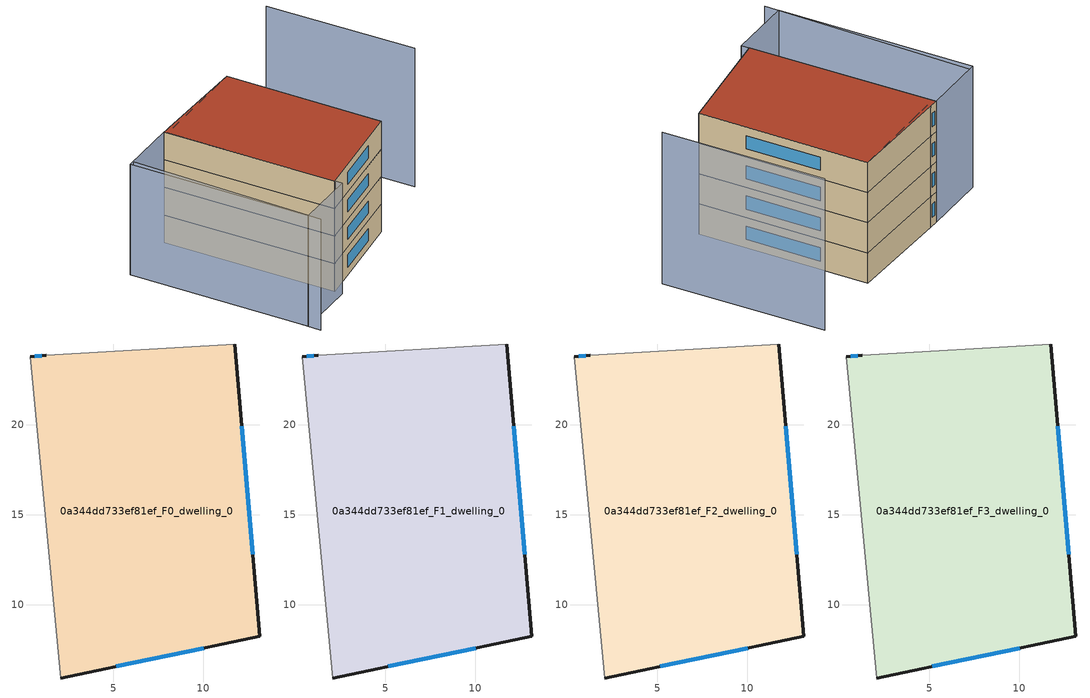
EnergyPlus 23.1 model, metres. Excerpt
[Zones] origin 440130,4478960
0a344dd733ef81ef_F0_dwelling_0
 floor ground (EU_floor_Construction): 11.75,24.51 13.13,8.24 2.06,5.92 0.38,23.81 1.26,23.88 z0
 wall outside (EU_wall_Construction): 2.06,5.92 13.13,8.24 11.75,24.51 / 1.26,23.88 0.38,23.81 z0:3
 wall adiabatic (EU_wall_Construction): 11.75,24.51 1.26,23.88 / 0.38,23.81 2.06,5.92 z0:3
 window (EU_Window_Construction): 12.74,12.81 12.14,19.94 / 5.17,6.57 10.02,7.59 / 1.01,23.86 0.62,23.83 z0.84:2.16
0a344dd733ef81ef_F1_dwelling_0
 floor to 0a344dd733ef81ef_F0_dwelling_0 (EU_floor_Construction): 11.75,24.51 13.13,8.24 2.06,5.92 0.38,23.81 1.26,23.88 z3
 wall outside (EU_wall_Construction): 2.06,5.92 13.13,8.24 11.75,24.51 / 1.26,23.88 0.38,23.81 z3:6
 wall adiabatic (EU_wall_Construction): 11.75,24.51 1.26,23.88 / 0.38,23.81 2.06,5.92 z3:6
 window (EU_Window_Construction): 12.74,12.81 12.14,19.94 / 5.17,6.57 10.02,7.59 / 1.01,23.86 0.62,23.83 z3.84:5.16
0a344dd733ef81ef_F2_dwelling_0
 floor to 0a344dd733ef81ef_F1_dwelling_0 (EU_floor_Construction): 11.75,24.51 13.13,8.24 2.06,5.92 0.38,23.81 1.26,23.88 z6
 wall outside (EU_wall_Construction): 2.06,5.92 13.13,8.24 11.75,24.51 / 1.26,23.88 0.38,23.81 z6:9
 wall adiabatic (EU_wall_Construction): 11.75,24.51 1.26,23.88 / 0.38,23.81 2.06,5.92 z6:9
 window (EU_Window_Construction): 12.74,12.81 12.14,19.94 / 5.17,6.57 10.02,7.59 / 1.01,23.86 0.62,23.83 z6.84:8.16
0a344dd733ef81ef_F3_dwelling_0
 floor to 0a344dd733ef81ef_F2_dwelling_0 (EU_floor_Construction): 11.75,24.51 13.13,8.24 2.06,5.92 0.38,23.81 1.26,23.88 z9
 wall outside (EU_wall_Construction): 2.06,5.92 13.13,8.24 11.75,24.51 / 1.26,23.88 0.38,23.81 z9:12
 wall adiabatic (EU_wall_Construction): 11.75,24.51 1.26,23.88 / 0.38,23.81 2.06,5.92 z9:12
 window (EU_Window_Construction): 12.74,12.81 12.14,19.94 / 5.17,6.57 10.02,7.59 / 1.01,23.86 0.62,23.83 z9.84:11.16
 roof outside (EU_roof_Construction): 13.13,8.24 11.75,24.51 1.26,23.88 0.38,23.81 2.06,5.92 z12
shading: -5.53,23.27 -4.27,3.23 / 11.75,24.51 1.29,23.53 / -6.07,23.22 0.42,23.81 / 0.42,23.81 2.12,5.17 / 2.12,5.17 -4.36,4.58 / -4.36,4.58 -6.07,23.22 z0:12; 21.47,10.12 20,25.67 z0:15
[Building]
EU S2 Campaign: North Axis=0; Terrain=City; Solar Distribution=FullExterior
[Site:Location]
Madrid: Latitude=40.5; Longitude=-3.5; Time Zone=1; Elevation=609
[SizingPeriod:WeatherFileDays]
AnnualSizingPeriod: Begin Month=1; Begin Day of Month=1; End Month=12; End Day of Month=31; Day of Week for Start Day=Monday; Use Weather File Daylight Saving Period=No; Use Weather File Rain and Snow Indicators=No
[MATERIAL]
EU_InternalMass_Material: Roughness=MediumRough; Thickness=0.1; Conductivity=1; Density=1800; Specific Heat=900; Thermal Absorptance=0.9; Solar Absorptance=0.7; Visible Absorptance=0.7
[MATERIAL:NOMASS] Roughness=MediumRough; Thermal Absorptance=0.9; Solar Absorptance=0.7; Visible Absorptance=0.7
Name | Thermal Resistance
EU_wall_NoMass; EU_roof_NoMass | 2.16768
EU_floor_NoMass | 1.14339
[WINDOWMATERIAL:SIMPLEGLAZINGSYSTEM]
EU_Window_SimpleGlazing: UFactor=3.23888; Solar Heat Gain Coefficient=0.85; Visible Transmittance=0.85
[CONSTRUCTION]
EU_wall_Construction: EU_wall_NoMass
EU_roof_Construction: EU_roof_NoMass
EU_floor_Construction: EU_floor_NoMass
EU_Window_Construction: EU_Window_SimpleGlazing
EU_InternalMass_Construction: EU_InternalMass_Material
[ZONE] Type=1; Multiplier=1; Ceiling Height=autocalculate; Volume=582.206; Floor Area=autocalculate; Part of Total Floor Area=Yes
0a344dd733ef81ef_F0_dwelling_0; 0a344dd733ef81ef_F1_dwelling_0; 0a344dd733ef81ef_F2_dwelling_0; 0a344dd733ef81ef_F3_dwelling_0
[INTERNALMASS] Construction=EU_InternalMass_Construction; Surface Area=194.069
Name | Zone or ZoneList
0a344dd733ef81ef_F0_dwelling_0_EU_InternalMass | 0a344dd733ef81ef_F0_dwelling_0
0a344dd733ef81ef_F1_dwelling_0_EU_InternalMass | 0a344dd733ef81ef_F1_dwelling_0
0a344dd733ef81ef_F2_dwelling_0_EU_InternalMass | 0a344dd733ef81ef_F2_dwelling_0
0a344dd733ef81ef_F3_dwelling_0_EU_InternalMass | 0a344dd733ef81ef_F3_dwelling_0
[OTHEREQUIPMENT] Fuel Type=Electricity; Design Level Calculation Method=Watts/Area; Power per Zone Floor Area=1; Fraction Latent=0; Fraction Radiant=0; Fraction Lost=0; Carbon Dioxide Generation Rate=0; EndUse Subcategory=EU_Step8_InternalGains
Name | Zone or ZoneList or Space or SpaceList | Schedule
EU_Step8_InternalGain_0a344dd733ef81ef_F0_dwelling_0_f000 | 0a344dd733ef81ef_F0_dwelling_0 | EU_Step8_GainSchedule_0a344dd733ef81ef_F0_dwelling_0_f000
EU_Step8_InternalGain_0a344dd733ef81ef_F1_dwelling_0_f000 | 0a344dd733ef81ef_F1_dwelling_0 | EU_Step8_GainSchedule_0a344dd733ef81ef_F1_dwelling_0_f000
EU_Step8_InternalGain_0a344dd733ef81ef_F2_dwelling_0_f000 | 0a344dd733ef81ef_F2_dwelling_0 | EU_Step8_GainSchedule_0a344dd733ef81ef_F2_dwelling_0_f000
EU_Step8_InternalGain_0a344dd733ef81ef_F3_dwelling_0_f000 | 0a344dd733ef81ef_F3_dwelling_0 | EU_Step8_GainSchedule_0a344dd733ef81ef_F3_dwelling_0_f000
[ZONEVENTILATION:DESIGNFLOWRATE] Schedule=EU_AlwaysOn; Design Flow Rate Calculation Method=AirChanges/Hour; Air Changes per Hour=0.480546; Ventilation Type=Natural; Fan Pressure Rise=0; Fan Total Efficiency=1; Constant Term Coefficient=1; Temperature Term Coefficient=0; Velocity Term Coefficient=0; Velocity Squared Term Coefficient=0; Minimum Indoor Temperature=-100; Maximum Indoor Temperature=100; Delta Temperature=-100; Minimum Outdoor Temperature=-100; Maximum Outdoor Temperature=100; Maximum Wind Speed=40
Name | Zone or ZoneList or Space or SpaceList
EU_ConstantAir_0a344dd733ef81ef_F0_dwelling_0 | 0a344dd733ef81ef_F0_dwelling_0
EU_ConstantAir_0a344dd733ef81ef_F1_dwelling_0 | 0a344dd733ef81ef_F1_dwelling_0
EU_ConstantAir_0a344dd733ef81ef_F2_dwelling_0 | 0a344dd733ef81ef_F2_dwelling_0
EU_ConstantAir_0a344dd733ef81ef_F3_dwelling_0 | 0a344dd733ef81ef_F3_dwelling_0
[HVACTEMPLATE:THERMOSTAT] Constant Heating Setpoint=20; Constant Cooling Setpoint=50
EU_HeatOnly_0a344dd733ef81ef_F0_dwelling_0; EU_HeatOnly_0a344dd733ef81ef_F1_dwelling_0; EU_HeatOnly_0a344dd733ef81ef_F2_dwelling_0; EU_HeatOnly_0a344dd733ef81ef_F3_dwelling_0
[HVACTEMPLATE:ZONE:IDEALLOADSAIRSYSTEM] System Availability Schedule=EU_AlwaysOn; Maximum Heating Supply Air Temperature=50; Minimum Cooling Supply Air Temperature=13; Maximum Heating Supply Air Humidity Ratio=0.0156; Minimum Cooling Supply Air Humidity Ratio=0.0077; Heating Limit=NoLimit; Cooling Limit=NoLimit; Heating Availability Schedule=EU_AlwaysOn; Cooling Availability Schedule=EU_CoolingOff; Dehumidification Control Type=ConstantSensibleHeatRatio; Cooling Sensible Heat Ratio=0.7; Dehumidification Setpoint=60; Humidification Control Type=None; Humidification Setpoint=30; Outdoor Air Method=None; Outdoor Air Flow Rate per Person=0.00944; Outdoor Air Flow Rate per Zone Floor Area=0; Outdoor Air Flow Rate per Zone=0; Demand Controlled Ventilation Type=None; Outdoor Air Economizer Type=NoEconomizer; Heat Recovery Type=None; Sensible Heat Recovery Effectiveness=0.7; Latent Heat Recovery Effectiveness=0.65
Name | Template Thermostat
0a344dd733ef81ef_F0_dwelling_0 | EU_HeatOnly_0a344dd733ef81ef_F0_dwelling_0
0a344dd733ef81ef_F1_dwelling_0 | EU_HeatOnly_0a344dd733ef81ef_F1_dwelling_0
0a344dd733ef81ef_F2_dwelling_0 | EU_HeatOnly_0a344dd733ef81ef_F2_dwelling_0
0a344dd733ef81ef_F3_dwelling_0 | EU_HeatOnly_0a344dd733ef81ef_F3_dwelling_0
[SIZING:ZONE] Zone Cooling Design Supply Air Temperature Input Method=SupplyAirTemperature; Zone Cooling Design Supply Air Temperature=13; Zone Heating Design Supply Air Temperature Input Method=SupplyAirTemperature; Zone Heating Design Supply Air Temperature=50; Zone Cooling Design Supply Air Humidity Ratio=0.008; Zone Heating Design Supply Air Humidity Ratio=0.008; Cooling Design Air Flow Method=DesignDay; Cooling Design Air Flow Rate=0; Cooling Minimum Air Flow per Zone Floor Area=0.000762; Cooling Minimum Air Flow=0; Cooling Minimum Air Flow Fraction=0.2; Heating Design Air Flow Method=DesignDay; Heating Design Air Flow Rate=0; Heating Maximum Air Flow per Zone Floor Area=0.002032; Heating Maximum Air Flow=0.141576; Heating Maximum Air Flow Fraction=0.3; Account for Dedicated Outdoor Air System=No; Dedicated Outdoor Air System Control Strategy=NeutralSupplyAir; Dedicated Outdoor Air Low Setpoint Temperature for Design=autosize; Dedicated Outdoor Air High Setpoint Temperature for Design=autosize; Zone Load Sizing Method=Sensible Load Only No Latent Load; Zone Latent Cooling Design Supply Air Humidity Ratio Input Method=HumidityRatioDifference; Zone Cooling Design Supply Air Humidity Ratio Difference=0.005; Zone Latent Heating Design Supply Air Humidity Ratio Input Method=HumidityRatioDifference; Zone Humidification Design Supply Air Humidity Ratio Difference=0.005
0a344dd733ef81ef_F0_dwelling_0; 0a344dd733ef81ef_F1_dwelling_0; 0a344dd733ef81ef_F2_dwelling_0; 0a344dd733ef81ef_F3_dwelling_0
[SCHEDULE:CONSTANT]
Name | Hourly Value
EU_AlwaysOn | 1
EU_CoolingOff | 0
[SCHEDULE:FILE] Column Number=1; Rows to Skip at Top=0; Number of Hours of Data=8760; Column Separator=Comma; Interpolate to Timestep=No; Minutes per Item=60; Adjust Schedule for Daylight Savings=Yes
Name | File
EU_Step8_GainSchedule_0a344dd733ef81ef_F0_dwelling_0_f000 | ../../schedules/0a344dd733ef81ef/0a344dd733ef81ef_F0_dwelling_0_f000_gain.csv
EU_Step8_GainSchedule_0a344dd733ef81ef_F1_dwelling_0_f000 | ../../schedules/0a344dd733ef81ef/0a344dd733ef81ef_F1_dwelling_0_f000_gain.csv
EU_Step8_GainSchedule_0a344dd733ef81ef_F2_dwelling_0_f000 | ../../schedules/0a344dd733ef81ef/0a344dd733ef81ef_F2_dwelling_0_f000_gain.csv
EU_Step8_GainSchedule_0a344dd733ef81ef_F3_dwelling_0_f000 | ../../schedules/0a344dd733ef81ef/0a344dd733ef81ef_F3_dwelling_0_f000_gain.csv
